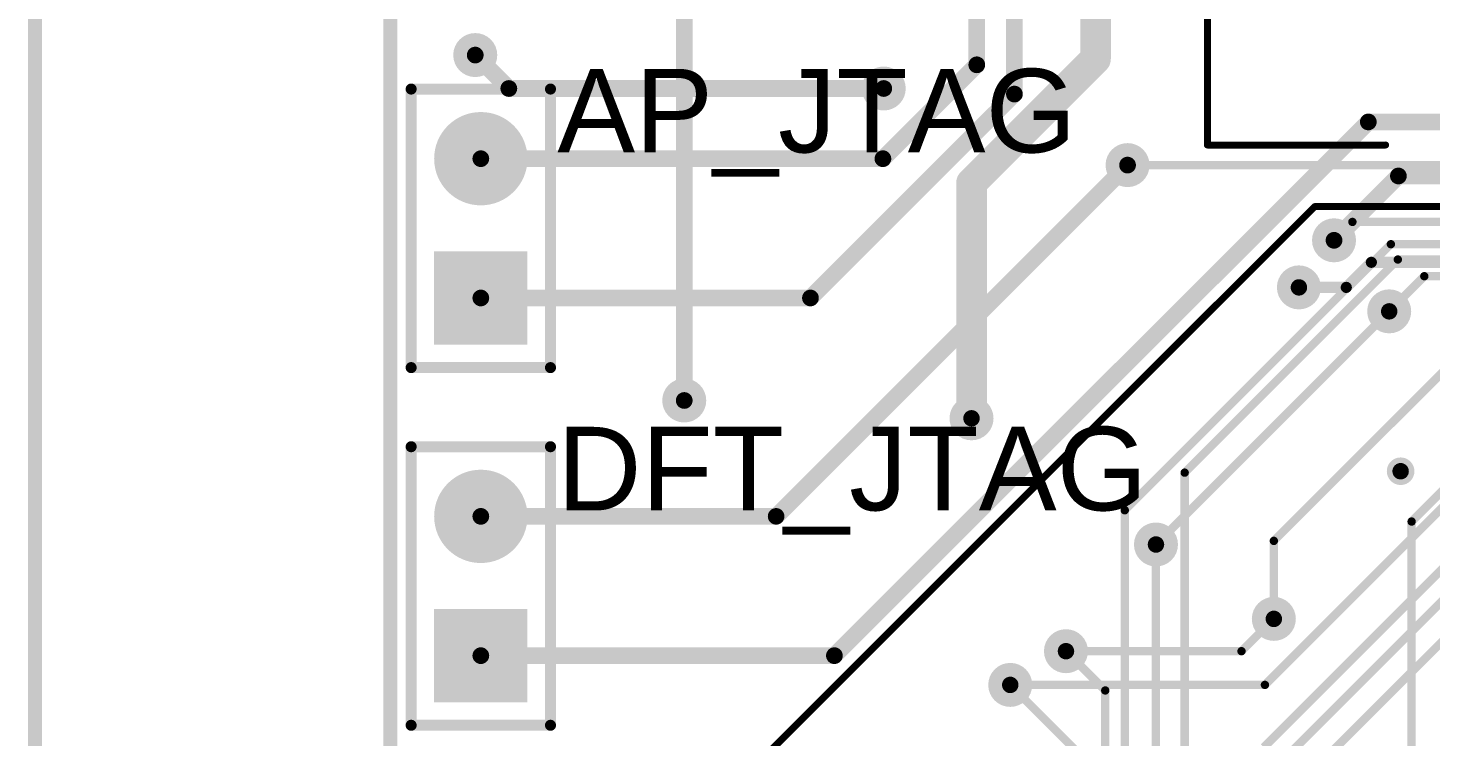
# Model space of a CAD drawing. Header units: millimetres. Extents: x -0.39 to 4.37, y -0.38 to 3.54.
# Drawn here: x -0.367 to 0.64, y 0.77 to 1.279 of the extents above; entities that cross this region are included whole.
import ezdxf

# ---------------------------------------------------------------- set-up
doc = ezdxf.new("R2010")
doc.units = ezdxf.units.MM
doc.header["$MEASUREMENT"] = 0
for name, color, linetype in [('BottomLayer', 5, 'Continuous'), ('BottomSolder', 6, 'Continuous'), ('Mechanical1', 6, 'Continuous'), ('Mechanical2', 216, 'Continuous'), ('MultiLayer', 9, 'Continuous'), ('PadHoleLayer', 156, 'Continuous'), ('TopLayer', 1, 'Continuous'), ('TopOverlay', 2, 'Continuous'), ('TopSolder', 216, 'Continuous'), ('ViaHoleLayer', 16, 'Continuous')]:
    doc.layers.add(name, color=color, linetype=linetype)
doc.styles.add('Arial', font='', dxfattribs={"height": 0.2})
doc.styles.get('Arial').set_extended_font_data('Arial')

# ---------------------------------------------------------------- blocks, each defined once
blk = doc.blocks.new('BGA_153_321')
at = {"layer": 'TopOverlay', "const_width": 0.005}
for points in [[(0.2264, -0.2559), (0.2264, -0.128)], [(0.2264, -0.2559), (0.1132, -0.2559)]]:
    blk.add_lwpolyline(points, dxfattribs=at)
at = {"layer": 'TopOverlay', "const_width": 0.0025}
for points in [[(0.2251, -0.128, 1), (0.2276, -0.128, 1)], [(0.2251, -0.2559, 1), (0.2276, -0.2559, 1)], [(0.2251, -0.2559, 1), (0.2276, -0.2559, 1)]]:
    blk.add_lwpolyline(points, format="xyb", close=True, dxfattribs=at)
blk = doc.blocks.new('HDR1X2_413')
at = {"layer": 'BottomLayer'}
blk.add_hatch(color=5, dxfattribs=at).paths.add_polyline_path([(-0.0295, 0.0295), (0.0295, 0.0295), (0.0295, -0.0295), (-0.0295, -0.0295)])
h = blk.add_hatch(color=5, dxfattribs=at)
edge = h.paths.add_edge_path()
edge.add_arc((0.1, 0), 0.0295, 0, 360)
at = {"layer": 'BottomSolder'}
blk.add_hatch(color=6, dxfattribs=at).paths.add_polyline_path([(-0.0335, 0.0335), (0.0335, 0.0335), (0.0335, -0.0335), (-0.0335, -0.0335)])
h = blk.add_hatch(color=6, dxfattribs=at)
edge = h.paths.add_edge_path()
edge.add_arc((0.1, 0), 0.0335, 0, 360)
at = {"layer": 'MultiLayer'}
blk.add_hatch(color=9, dxfattribs=at).paths.add_polyline_path([(-0.0295, 0.0295), (0.0295, 0.0295), (0.0295, -0.0295), (-0.0295, -0.0295)])
h = blk.add_hatch(color=9, dxfattribs=at)
edge = h.paths.add_edge_path()
edge.add_arc((0.1, 0), 0.0295, 0, 360)
at = {"layer": 'PadHoleLayer'}
h = blk.add_hatch(color=156, dxfattribs=at)
edge = h.paths.add_edge_path()
edge.add_arc((0, 0), 0.0177, 0, 360)
h = blk.add_hatch(color=156, dxfattribs=at)
edge = h.paths.add_edge_path()
edge.add_arc((0.1, 0), 0.0177, 0, 360)
at = {"layer": 'TopLayer'}
blk.add_hatch(color=1, dxfattribs=at).paths.add_polyline_path([(-0.0295, 0.0295), (0.0295, 0.0295), (0.0295, -0.0295), (-0.0295, -0.0295)])
h = blk.add_hatch(color=1, dxfattribs=at)
edge = h.paths.add_edge_path()
edge.add_arc((0.1, 0), 0.0295, 0, 360)
at = {"layer": 'TopSolder'}
blk.add_hatch(color=216, dxfattribs=at).paths.add_polyline_path([(-0.0335, 0.0335), (0.0335, 0.0335), (0.0335, -0.0335), (-0.0335, -0.0335)])
h = blk.add_hatch(color=216, dxfattribs=at)
edge = h.paths.add_edge_path()
edge.add_arc((0.1, 0), 0.0335, 0, 360)
at = {"layer": 'TopOverlay', "const_width": 0.00787}
for points in [[(-0.05, 0.05), (-0.05, -0.05)], [(-0.05, 0.05), (0.15, 0.05)], [(0.15, 0.05), (0.15, -0.05)], [(-0.05, -0.05), (0.15, -0.05)]]:
    blk.add_lwpolyline(points, dxfattribs=at)
at = {"layer": 'TopOverlay', "const_width": 0.00394}
for points in [[(-0.052, 0.05, 1), (-0.048, 0.05, 1)], [(-0.052, 0.05, 1), (-0.048, 0.05, 1)], [(0.148, 0.05, 1), (0.152, 0.05, 1)], [(0.148, 0.05, 1), (0.152, 0.05, 1)], [(-0.052, -0.05, 1), (-0.048, -0.05, 1)], [(-0.052, -0.05, 1), (-0.048, -0.05, 1)], [(0.148, -0.05, 1), (0.152, -0.05, 1)], [(0.148, -0.05, 1), (0.152, -0.05, 1)]]:
    blk.add_lwpolyline(points, format="xyb", close=True, dxfattribs=at)
blk = doc.blocks.new('HDR1X2_415')
at = {"layer": 'BottomLayer'}
blk.add_hatch(color=5, dxfattribs=at).paths.add_polyline_path([(-0.0295, 0.0295), (0.0295, 0.0295), (0.0295, -0.0295), (-0.0295, -0.0295)])
h = blk.add_hatch(color=5, dxfattribs=at)
edge = h.paths.add_edge_path()
edge.add_arc((0.1, 0), 0.0295, 0, 360)
at = {"layer": 'BottomSolder'}
blk.add_hatch(color=6, dxfattribs=at).paths.add_polyline_path([(-0.0335, 0.0335), (0.0335, 0.0335), (0.0335, -0.0335), (-0.0335, -0.0335)])
h = blk.add_hatch(color=6, dxfattribs=at)
edge = h.paths.add_edge_path()
edge.add_arc((0.1, 0), 0.0335, 0, 360)
at = {"layer": 'MultiLayer'}
blk.add_hatch(color=9, dxfattribs=at).paths.add_polyline_path([(-0.0295, 0.0295), (0.0295, 0.0295), (0.0295, -0.0295), (-0.0295, -0.0295)])
h = blk.add_hatch(color=9, dxfattribs=at)
edge = h.paths.add_edge_path()
edge.add_arc((0.1, 0), 0.0295, 0, 360)
at = {"layer": 'PadHoleLayer'}
h = blk.add_hatch(color=156, dxfattribs=at)
edge = h.paths.add_edge_path()
edge.add_arc((0, 0), 0.0177, 0, 360)
h = blk.add_hatch(color=156, dxfattribs=at)
edge = h.paths.add_edge_path()
edge.add_arc((0.1, 0), 0.0177, 0, 360)
at = {"layer": 'TopLayer'}
blk.add_hatch(color=1, dxfattribs=at).paths.add_polyline_path([(-0.0295, 0.0295), (0.0295, 0.0295), (0.0295, -0.0295), (-0.0295, -0.0295)])
h = blk.add_hatch(color=1, dxfattribs=at)
edge = h.paths.add_edge_path()
edge.add_arc((0.1, 0), 0.0295, 0, 360)
at = {"layer": 'TopSolder'}
blk.add_hatch(color=216, dxfattribs=at).paths.add_polyline_path([(-0.0335, 0.0335), (0.0335, 0.0335), (0.0335, -0.0335), (-0.0335, -0.0335)])
h = blk.add_hatch(color=216, dxfattribs=at)
edge = h.paths.add_edge_path()
edge.add_arc((0.1, 0), 0.0335, 0, 360)
at = {"layer": 'TopOverlay', "const_width": 0.00787}
for points in [[(-0.05, 0.05), (-0.05, -0.05)], [(-0.05, 0.05), (0.15, 0.05)], [(0.15, 0.05), (0.15, -0.05)], [(-0.05, -0.05), (0.15, -0.05)]]:
    blk.add_lwpolyline(points, dxfattribs=at)
at = {"layer": 'TopOverlay', "const_width": 0.00394}
for points in [[(-0.052, 0.05, 1), (-0.048, 0.05, 1)], [(-0.052, 0.05, 1), (-0.048, 0.05, 1)], [(0.148, 0.05, 1), (0.152, 0.05, 1)], [(0.148, 0.05, 1), (0.152, 0.05, 1)], [(-0.052, -0.05, 1), (-0.048, -0.05, 1)], [(-0.052, -0.05, 1), (-0.048, -0.05, 1)], [(0.148, -0.05, 1), (0.152, -0.05, 1)], [(0.148, -0.05, 1), (0.152, -0.05, 1)]]:
    blk.add_lwpolyline(points, format="xyb", close=True, dxfattribs=at)

msp = doc.modelspace()

# ---------------------------------------------------------------- hatches: boundary and pattern name
at = {"layer": 'BottomLayer'}
h = msp.add_hatch(color=5, dxfattribs=at)
edge = h.paths.add_edge_path()
edge.add_arc((-0.0462, 1.2598), 0.0118, 0, 360)
h = msp.add_hatch(color=5, dxfattribs=at)
edge = h.paths.add_edge_path()
edge.add_arc((0.247, 1.2358), 0.0118, 0, 360)
h = msp.add_hatch(color=5, dxfattribs=at)
edge = h.paths.add_edge_path()
edge.add_arc((0.422, 1.1808), 0.0118, 0, 360)
h = msp.add_hatch(color=5, dxfattribs=at)
edge = h.paths.add_edge_path()
edge.add_arc((0.5702, 1.1268), 0.0118, 0, 360)
h = msp.add_hatch(color=5, dxfattribs=at)
edge = h.paths.add_edge_path()
edge.add_arc((0.545, 1.093), 0.0118, 0, 360)
h = msp.add_hatch(color=5, dxfattribs=at)
edge = h.paths.add_edge_path()
edge.add_arc((0.6098, 1.0758), 0.0118, 0, 360)
h = msp.add_hatch(color=5, dxfattribs=at)
edge = h.paths.add_edge_path()
edge.add_arc((0.1038, 1.0118), 0.0118, 0, 360)
h = msp.add_hatch(color=5, dxfattribs=at)
edge = h.paths.add_edge_path()
edge.add_arc((0.31, 0.999), 0.0118, 0, 360)
h = msp.add_hatch(color=5, dxfattribs=at)
edge = h.paths.add_edge_path()
edge.add_arc((0.618, 0.961), 0.00591, 0, 360)
h = msp.add_hatch(color=5, dxfattribs=at)
edge = h.paths.add_edge_path()
edge.add_arc((0.4424, 0.9084), 0.0118, 0, 360)
h = msp.add_hatch(color=5, dxfattribs=at)
edge = h.paths.add_edge_path()
edge.add_arc((0.527, 0.855), 0.0118, 0, 360)
h = msp.add_hatch(color=5, dxfattribs=at)
edge = h.paths.add_edge_path()
edge.add_arc((0.3778, 0.8318), 0.0118, 0, 360)
h = msp.add_hatch(color=5, dxfattribs=at)
edge = h.paths.add_edge_path()
edge.add_arc((0.3378, 0.8076), 0.0118, 0, 360)
at = {"layer": 'BottomSolder'}
h = msp.add_hatch(color=6, dxfattribs=at)
edge = h.paths.add_edge_path()
edge.add_arc((-0.0462, 1.2598), 0.0158, 0, 360)
h = msp.add_hatch(color=6, dxfattribs=at)
edge = h.paths.add_edge_path()
edge.add_arc((0.247, 1.2358), 0.0158, 0, 360)
h = msp.add_hatch(color=6, dxfattribs=at)
edge = h.paths.add_edge_path()
edge.add_arc((0.422, 1.1808), 0.0158, 0, 360)
h = msp.add_hatch(color=6, dxfattribs=at)
edge = h.paths.add_edge_path()
edge.add_arc((0.5702, 1.1268), 0.0158, 0, 360)
h = msp.add_hatch(color=6, dxfattribs=at)
edge = h.paths.add_edge_path()
edge.add_arc((0.545, 1.093), 0.0158, 0, 360)
h = msp.add_hatch(color=6, dxfattribs=at)
edge = h.paths.add_edge_path()
edge.add_arc((0.6098, 1.0758), 0.0158, 0, 360)
h = msp.add_hatch(color=6, dxfattribs=at)
edge = h.paths.add_edge_path()
edge.add_arc((0.1038, 1.0118), 0.0158, 0, 360)
h = msp.add_hatch(color=6, dxfattribs=at)
edge = h.paths.add_edge_path()
edge.add_arc((0.31, 0.999), 0.0158, 0, 360)
h = msp.add_hatch(color=6, dxfattribs=at)
edge = h.paths.add_edge_path()
edge.add_arc((0.618, 0.961), 0.00991, 0, 360)
h = msp.add_hatch(color=6, dxfattribs=at)
edge = h.paths.add_edge_path()
edge.add_arc((0.4424, 0.9084), 0.0158, 0, 360)
h = msp.add_hatch(color=6, dxfattribs=at)
edge = h.paths.add_edge_path()
edge.add_arc((0.527, 0.855), 0.0158, 0, 360)
h = msp.add_hatch(color=6, dxfattribs=at)
edge = h.paths.add_edge_path()
edge.add_arc((0.3778, 0.8318), 0.0158, 0, 360)
h = msp.add_hatch(color=6, dxfattribs=at)
edge = h.paths.add_edge_path()
edge.add_arc((0.3378, 0.8076), 0.0158, 0, 360)
at = {"layer": 'TopLayer'}
h = msp.add_hatch(color=1, dxfattribs=at)
edge = h.paths.add_edge_path()
edge.add_arc((-0.0462, 1.2598), 0.0118, 0, 360)
h = msp.add_hatch(color=1, dxfattribs=at)
edge = h.paths.add_edge_path()
edge.add_arc((0.247, 1.2358), 0.0118, 0, 360)
h = msp.add_hatch(color=1, dxfattribs=at)
edge = h.paths.add_edge_path()
edge.add_arc((0.422, 1.1808), 0.0118, 0, 360)
h = msp.add_hatch(color=1, dxfattribs=at)
edge = h.paths.add_edge_path()
edge.add_arc((0.5702, 1.1268), 0.0118, 0, 360)
h = msp.add_hatch(color=1, dxfattribs=at)
edge = h.paths.add_edge_path()
edge.add_arc((0.545, 1.093), 0.0118, 0, 360)
h = msp.add_hatch(color=1, dxfattribs=at)
edge = h.paths.add_edge_path()
edge.add_arc((0.6098, 1.0758), 0.0118, 0, 360)
h = msp.add_hatch(color=1, dxfattribs=at)
edge = h.paths.add_edge_path()
edge.add_arc((0.1038, 1.0118), 0.0118, 0, 360)
h = msp.add_hatch(color=1, dxfattribs=at)
edge = h.paths.add_edge_path()
edge.add_arc((0.31, 0.999), 0.0118, 0, 360)
h = msp.add_hatch(color=1, dxfattribs=at)
edge = h.paths.add_edge_path()
edge.add_arc((0.618, 0.961), 0.00591, 0, 360)
h = msp.add_hatch(color=1, dxfattribs=at)
edge = h.paths.add_edge_path()
edge.add_arc((0.4424, 0.9084), 0.0118, 0, 360)
h = msp.add_hatch(color=1, dxfattribs=at)
edge = h.paths.add_edge_path()
edge.add_arc((0.527, 0.855), 0.0118, 0, 360)
h = msp.add_hatch(color=1, dxfattribs=at)
edge = h.paths.add_edge_path()
edge.add_arc((0.3778, 0.8318), 0.0118, 0, 360)
h = msp.add_hatch(color=1, dxfattribs=at)
edge = h.paths.add_edge_path()
edge.add_arc((0.3378, 0.8076), 0.0118, 0, 360)
at = {"layer": 'TopSolder'}
h = msp.add_hatch(color=216, dxfattribs=at)
edge = h.paths.add_edge_path()
edge.add_arc((-0.0462, 1.2598), 0.0158, 0, 360)
h = msp.add_hatch(color=216, dxfattribs=at)
edge = h.paths.add_edge_path()
edge.add_arc((0.247, 1.2358), 0.0158, 0, 360)
h = msp.add_hatch(color=216, dxfattribs=at)
edge = h.paths.add_edge_path()
edge.add_arc((0.422, 1.1808), 0.0158, 0, 360)
h = msp.add_hatch(color=216, dxfattribs=at)
edge = h.paths.add_edge_path()
edge.add_arc((0.5702, 1.1268), 0.0158, 0, 360)
h = msp.add_hatch(color=216, dxfattribs=at)
edge = h.paths.add_edge_path()
edge.add_arc((0.545, 1.093), 0.0158, 0, 360)
h = msp.add_hatch(color=216, dxfattribs=at)
edge = h.paths.add_edge_path()
edge.add_arc((0.6098, 1.0758), 0.0158, 0, 360)
h = msp.add_hatch(color=216, dxfattribs=at)
edge = h.paths.add_edge_path()
edge.add_arc((0.1038, 1.0118), 0.0158, 0, 360)
h = msp.add_hatch(color=216, dxfattribs=at)
edge = h.paths.add_edge_path()
edge.add_arc((0.31, 0.999), 0.0158, 0, 360)
h = msp.add_hatch(color=216, dxfattribs=at)
edge = h.paths.add_edge_path()
edge.add_arc((0.618, 0.961), 0.00991, 0, 360)
h = msp.add_hatch(color=216, dxfattribs=at)
edge = h.paths.add_edge_path()
edge.add_arc((0.4424, 0.9084), 0.0158, 0, 360)
h = msp.add_hatch(color=216, dxfattribs=at)
edge = h.paths.add_edge_path()
edge.add_arc((0.527, 0.855), 0.0158, 0, 360)
h = msp.add_hatch(color=216, dxfattribs=at)
edge = h.paths.add_edge_path()
edge.add_arc((0.3778, 0.8318), 0.0158, 0, 360)
h = msp.add_hatch(color=216, dxfattribs=at)
edge = h.paths.add_edge_path()
edge.add_arc((0.3378, 0.8076), 0.0158, 0, 360)
at = {"layer": 'ViaHoleLayer'}
h = msp.add_hatch(color=16, dxfattribs=at)
edge = h.paths.add_edge_path()
edge.add_arc((-0.0462, 1.2598), 0.00591, 0, 360)
h = msp.add_hatch(color=16, dxfattribs=at)
edge = h.paths.add_edge_path()
edge.add_arc((0.247, 1.2358), 0.00591, 0, 360)
h = msp.add_hatch(color=16, dxfattribs=at)
edge = h.paths.add_edge_path()
edge.add_arc((0.422, 1.1808), 0.00591, 0, 360)
h = msp.add_hatch(color=16, dxfattribs=at)
edge = h.paths.add_edge_path()
edge.add_arc((0.5702, 1.1268), 0.00591, 0, 360)
h = msp.add_hatch(color=16, dxfattribs=at)
edge = h.paths.add_edge_path()
edge.add_arc((0.545, 1.093), 0.00591, 0, 360)
h = msp.add_hatch(color=16, dxfattribs=at)
edge = h.paths.add_edge_path()
edge.add_arc((0.6098, 1.0758), 0.00591, 0, 360)
h = msp.add_hatch(color=16, dxfattribs=at)
edge = h.paths.add_edge_path()
edge.add_arc((0.1038, 1.0118), 0.00591, 0, 360)
h = msp.add_hatch(color=16, dxfattribs=at)
edge = h.paths.add_edge_path()
edge.add_arc((0.31, 0.999), 0.00591, 0, 360)
h = msp.add_hatch(color=16, dxfattribs=at)
edge = h.paths.add_edge_path()
edge.add_arc((0.618, 0.961), 0.00394, 0, 360)
h = msp.add_hatch(color=16, dxfattribs=at)
edge = h.paths.add_edge_path()
edge.add_arc((0.4424, 0.9084), 0.00591, 0, 360)
h = msp.add_hatch(color=16, dxfattribs=at)
edge = h.paths.add_edge_path()
edge.add_arc((0.527, 0.855), 0.00591, 0, 360)
h = msp.add_hatch(color=16, dxfattribs=at)
edge = h.paths.add_edge_path()
edge.add_arc((0.3778, 0.8318), 0.00591, 0, 360)
h = msp.add_hatch(color=16, dxfattribs=at)
edge = h.paths.add_edge_path()
edge.add_arc((0.3378, 0.8076), 0.00591, 0, 360)

# ---------------------------------------------------------------- linework, layer by layer
at = {"layer": 'BottomLayer'}
for points, const_width in [([(0.399, 1.257), (0.399, 1.55)], 0.022), ([(0.1038, 1.0118), (0.1038, 1.4008)], 0.012), ([(0.31, 1.168), (0.399, 1.257)], 0.022), ([(0.31, 0.999), (0.31, 1.168)], 0.022), ([(0.422, 1.1808), (1.2858, 1.1808)], 0.006), ([(-0.0046, 0.59), (0.5563, 1.151)], 0.005), ([(0.5563, 1.151), (1.284, 1.151)], 0.005), ([(0.5702, 1.1268), (0.5834, 1.14)], 0.006), ([(0.5834, 1.14), (1.303, 1.14)], 0.006), ([(0.579, 1.093), (0.597, 1.111)], 0.008), ([(0.597, 1.111), (1.342, 1.111)], 0.008), ([(0.5206, 0.8076), (0.811, 1.098)], 0.006), ([(0.545, 1.093), (0.579, 1.093)], 0.008), ([(0.4424, 0.9084), (0.6098, 1.0758)], 0.006), ([(0.5198, 0.7628), (0.73, 0.973)], 0.006), ([(0.54, 0.76), (0.689, 0.909)], 0.006), ([(0.5038, 0.8318), (0.527, 0.855)], 0.006), ([(0.5588, 0.7498), (0.663, 0.854)], 0.006), ([(0.3778, 0.8318), (0.5038, 0.8318)], 0.006), ([(0.3378, 0.8076), (0.5206, 0.8076)], 0.006)]:
    msp.add_lwpolyline(points, dxfattribs=dict(at, const_width=const_width))
for points, const_width in [([(0.3935, 1.257, 1), (0.4045, 1.257, 1)], 0.011), ([(0.3935, 1.257, 1), (0.4045, 1.257, 1)], 0.011), ([(0.3045, 1.168, 1), (0.3155, 1.168, 1)], 0.011), ([(0.3045, 1.168, 1), (0.3155, 1.168, 1)], 0.011), ([(0.4205, 1.1808, 1), (0.4235, 1.1808, 1)], 0.003), ([(0.5551, 1.151, 1), (0.5576, 1.151, 1)], 0.0025), ([(0.5551, 1.151, 1), (0.5576, 1.151, 1)], 0.0025), ([(0.5819, 1.14, 1), (0.5849, 1.14, 1)], 0.003), ([(0.5819, 1.14, 1), (0.5849, 1.14, 1)], 0.003), ([(0.5687, 1.1268, 1), (0.5717, 1.1268, 1)], 0.003), ([(0.595, 1.111, 1), (0.599, 1.111, 1)], 0.004), ([(0.595, 1.111, 1), (0.599, 1.111, 1)], 0.004), ([(0.543, 1.093, 1), (0.547, 1.093, 1)], 0.004), ([(0.577, 1.093, 1), (0.581, 1.093, 1)], 0.004), ([(0.577, 1.093, 1), (0.581, 1.093, 1)], 0.004), ([(0.6083, 1.0758, 1), (0.6113, 1.0758, 1)], 0.003), ([(0.1008, 1.0118, 1), (0.1068, 1.0118, 1)], 0.006), ([(0.3045, 0.999, 1), (0.3155, 0.999, 1)], 0.011), ([(0.4409, 0.9084, 1), (0.4439, 0.9084, 1)], 0.003), ([(0.5255, 0.855, 1), (0.5285, 0.855, 1)], 0.003), ([(0.3763, 0.8318, 1), (0.3793, 0.8318, 1)], 0.003), ([(0.5023, 0.8318, 1), (0.5053, 0.8318, 1)], 0.003), ([(0.5023, 0.8318, 1), (0.5053, 0.8318, 1)], 0.003), ([(0.3363, 0.8076, 1), (0.3393, 0.8076, 1)], 0.003), ([(0.5191, 0.8076, 1), (0.5221, 0.8076, 1)], 0.003), ([(0.5191, 0.8076, 1), (0.5221, 0.8076, 1)], 0.003)]:
    msp.add_lwpolyline(points, format="xyb", close=True, dxfattribs=dict(at, const_width=const_width))
at = {"layer": 'Mechanical1', "const_width": 0.01}
msp.add_lwpolyline([(-0.3622, -0.1072), (-0.3622, 1.4104)], dxfattribs=at)
at = {"layer": 'Mechanical2', "const_width": 0.01}
msp.add_lwpolyline([(-0.1072, -0.1072), (-0.1072, 3.5318)], dxfattribs=at)
at = {"layer": 'TopLayer'}
for points, const_width in [([(0.3138, 1.2528), (0.3138, 1.666)], 0.012), ([(0.3408, 1.2318), (0.3408, 1.666)], 0.012), ([(-0.0462, 1.2598), (-0.0221, 1.2358)], 0.012), ([(0.2464, 1.1854), (0.3138, 1.2528)], 0.012), ([(-0.0221, 1.2358), (0.247, 1.2358)], 0.012), ([(0.1944, 1.0854), (0.3408, 1.2318)], 0.012), ([(0.2116, 0.8286), (0.5948, 1.2118)], 0.012), ([(0.5948, 1.2118), (0.7948, 1.2118)], 0.012), ([(-0.0422, 1.1854), (0.2464, 1.1854)], 0.012), ([(0.1698, 0.9286), (0.422, 1.1808)], 0.012), ([(0.5702, 1.1268), (0.6164, 1.173)], 0.012), ([(0.6164, 1.173), (0.841, 1.173)], 0.012), ([(0.42, 0.933), (0.611, 1.124)], 0.006), ([(0.611, 1.124), (1.452, 1.124)], 0.006), ([(0.463, 0.96), (0.616, 1.113)], 0.006), ([(0.616, 1.113), (1.46, 1.113)], 0.006), ([(0.6098, 1.0758), (0.635, 1.101)], 0.006), ([(0.635, 1.101), (1.471, 1.101)], 0.006), ([(-0.0422, 1.0854), (0.1944, 1.0854)], 0.012), ([(0.527, 0.911), (0.705, 1.089)], 0.006), ([(0.6259, 0.9249), (0.7778, 1.0768)], 0.006), ([(0.463, 0.501), (0.463, 0.96)], 0.006), ([(-0.0422, 0.9286), (0.1698, 0.9286)], 0.012), ([(0.42, 0.406), (0.42, 0.933)], 0.006), ([(0.6259, 0.5127), (0.6259, 0.9249)], 0.006), ([(0.4422, 0.9082), (0.4424, 0.9084)], 0.006), ([(0.4422, 0.4782), (0.4422, 0.9082)], 0.006), ([(0.527, 0.855), (0.527, 0.911)], 0.006), ([(-0.0422, 0.8286), (0.2116, 0.8286)], 0.012), ([(0.3778, 0.8318), (0.406, 0.8036)], 0.006), ([(0.3378, 0.8076), (0.391, 0.7544)], 0.006), ([(0.406, 0.397), (0.406, 0.8036)], 0.006)]:
    msp.add_lwpolyline(points, dxfattribs=dict(at, const_width=const_width))
for points, const_width in [([(-0.0492, 1.2598, 1), (-0.0432, 1.2598, 1)], 0.006), ([(0.3108, 1.2528, 1), (0.3168, 1.2528, 1)], 0.006), ([(0.3108, 1.2528, 1), (0.3168, 1.2528, 1)], 0.006), ([(-0.0251, 1.2358, 1), (-0.0191, 1.2358, 1)], 0.006), ([(-0.0251, 1.2358, 1), (-0.0191, 1.2358, 1)], 0.006), ([(0.244, 1.2358, 1), (0.25, 1.2358, 1)], 0.006), ([(0.3378, 1.2318, 1), (0.3438, 1.2318, 1)], 0.006), ([(0.3378, 1.2318, 1), (0.3438, 1.2318, 1)], 0.006), ([(0.5918, 1.2118, 1), (0.5978, 1.2118, 1)], 0.006), ([(0.5918, 1.2118, 1), (0.5978, 1.2118, 1)], 0.006), ([(-0.0452, 1.1854, 1), (-0.0392, 1.1854, 1)], 0.006), ([(0.2434, 1.1854, 1), (0.2494, 1.1854, 1)], 0.006), ([(0.2434, 1.1854, 1), (0.2494, 1.1854, 1)], 0.006), ([(0.419, 1.1808, 1), (0.425, 1.1808, 1)], 0.006), ([(0.6134, 1.173, 1), (0.6194, 1.173, 1)], 0.006), ([(0.6134, 1.173, 1), (0.6194, 1.173, 1)], 0.006), ([(0.5672, 1.1268, 1), (0.5732, 1.1268, 1)], 0.006), ([(0.6095, 1.124, 1), (0.6125, 1.124, 1)], 0.003), ([(0.6095, 1.124, 1), (0.6125, 1.124, 1)], 0.003), ([(0.6145, 1.113, 1), (0.6175, 1.113, 1)], 0.003), ([(0.6145, 1.113, 1), (0.6175, 1.113, 1)], 0.003), ([(0.6335, 1.101, 1), (0.6365, 1.101, 1)], 0.003), ([(0.6335, 1.101, 1), (0.6365, 1.101, 1)], 0.003), ([(-0.0452, 1.0854, 1), (-0.0392, 1.0854, 1)], 0.006), ([(0.1914, 1.0854, 1), (0.1974, 1.0854, 1)], 0.006), ([(0.1914, 1.0854, 1), (0.1974, 1.0854, 1)], 0.006), ([(0.6083, 1.0758, 1), (0.6113, 1.0758, 1)], 0.003), ([(0.4615, 0.96, 1), (0.4645, 0.96, 1)], 0.003), ([(0.4615, 0.96, 1), (0.4645, 0.96, 1)], 0.003), ([(-0.0452, 0.9286, 1), (-0.0392, 0.9286, 1)], 0.006), ([(0.1668, 0.9286, 1), (0.1727, 0.9286, 1)], 0.006), ([(0.1668, 0.9286, 1), (0.1727, 0.9286, 1)], 0.006), ([(0.4185, 0.933, 1), (0.4215, 0.933, 1)], 0.003), ([(0.4185, 0.933, 1), (0.4215, 0.933, 1)], 0.003), ([(0.6244, 0.9249, 1), (0.6274, 0.9249, 1)], 0.003), ([(0.6244, 0.9249, 1), (0.6274, 0.9249, 1)], 0.003), ([(0.4407, 0.9082, 1), (0.4437, 0.9082, 1)], 0.003), ([(0.4407, 0.9082, 1), (0.4437, 0.9082, 1)], 0.003), ([(0.4409, 0.9084, 1), (0.4439, 0.9084, 1)], 0.003), ([(0.5255, 0.911, 1), (0.5285, 0.911, 1)], 0.003), ([(0.5255, 0.911, 1), (0.5285, 0.911, 1)], 0.003), ([(0.5255, 0.855, 1), (0.5285, 0.855, 1)], 0.003), ([(-0.0452, 0.8286, 1), (-0.0392, 0.8286, 1)], 0.006), ([(0.2086, 0.8286, 1), (0.2146, 0.8286, 1)], 0.006), ([(0.2086, 0.8286, 1), (0.2146, 0.8286, 1)], 0.006), ([(0.3763, 0.8318, 1), (0.3793, 0.8318, 1)], 0.003), ([(0.3363, 0.8076, 1), (0.3393, 0.8076, 1)], 0.003), ([(0.4045, 0.8036, 1), (0.4075, 0.8036, 1)], 0.003), ([(0.4045, 0.8036, 1), (0.4075, 0.8036, 1)], 0.003)]:
    msp.add_lwpolyline(points, format="xyb", close=True, dxfattribs=dict(at, const_width=const_width))

# ---------------------------------------------------------------- block references
for name, p, rotation in [('BGA_153_321', (0.7352, 1.4216), 270), ('HDR1X2_413', (-0.0422, 1.0854), 90), ('HDR1X2_415', (-0.0422, 0.8286), 90)]:
    msp.add_blockref(name, p, dxfattribs=dict(rotation=rotation))

# ---------------------------------------------------------------- texts
at = {"layer": 'TopOverlay', "style": 'Arial'}
for s, p in [('AP_JTAG', (0.0127, 1.1899)), ('DFT_JTAG', (0.0126, 0.9329))]:
    msp.add_text(s, height=0.06, rotation=360, dxfattribs=at).set_placement(p)

doc.saveas('drawing.dxf')
